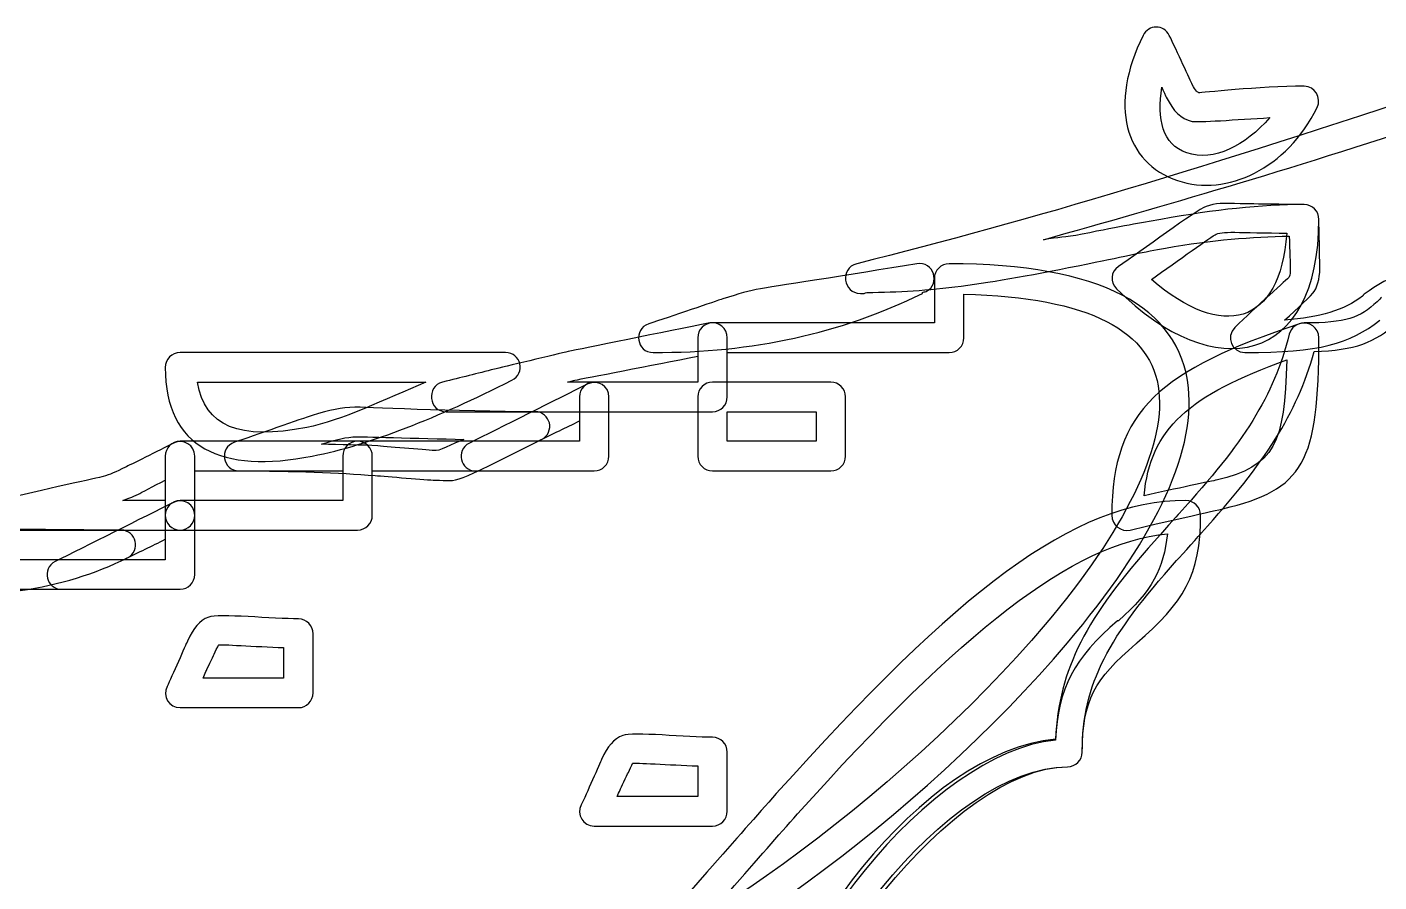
# Model space of a CAD drawing. Extents: x 25 to 279, y 7 to 272.
# Drawn here: x 255.15 to 267.24, y 165.79 to 173.43 of the extents above; entities that cross this region are included whole.
import ezdxf

# ---------------------------------------------------------------- set-up
doc = ezdxf.new("R2010")
doc.units = 0
doc.layers.get('0').update_dxf_attribs({"linetype": 'CONTINUOUS'})

msp = doc.modelspace()

# ---------------------------------------------------------------- linework, layer by layer
at = {"color": 7}
for points in [[(265.244792, 173.434375)], [(265.295063, 172.897006)], [(265.996208, 171.855077)], [(265.988271, 171.598696)], [(263.103254, 171.317708)], [(263.392708, 171.317708)], [(263.525, 171.044923)], [(261.251171, 170.788542)], [(266.525375, 170.78034)], [(256.513542, 170.523958)], [(261.14375, 170.490885)], [(266.411604, 170.457812)], [(256.670704, 170.259375)], [(261.276042, 170.259375)], [(260.159765, 170.242971)], [(258.076171, 170.036067)], [(260.085417, 169.912242)], [(261.408333, 169.994792)], [(261.408333, 169.994792)], [(256.455598, 169.713804)], [(256.513542, 169.730208)], [(258.09284, 169.771483)], [(256.645833, 169.465625)], [(256.38125, 169.383075)], [(256.455598, 169.184638)], [(265.509375, 169.201042)], [(256.38125, 168.853908)], [(265.345333, 168.903385)], [(256.769923, 168.159112)], [(256.860675, 167.911198)], [(260.47409, 167.100779)], [(260.564842, 166.852865)]]:
    msp.add_lwpolyline(points, close=True, dxfattribs=at)
msp.add_lwpolyline([(263.152996, 171.053125), (263.152996, 171.061327)], dxfattribs=at)
for points in [[(265.244792, 173.434375), (265.197167, 173.434375), (265.152188, 173.40871), (265.128375, 173.360027)], [(265.361208, 173.360027), (265.337396, 173.40871), (265.292417, 173.434375), (265.244792, 173.434375)], [(265.128375, 173.360027), (264.818812, 172.740637), (264.964333, 172.218879), (265.435292, 172.061717)], [(265.567583, 172.921612), (265.554354, 172.94516), (265.427354, 173.228), (265.361208, 173.360027)], [(265.625792, 172.847265), (265.615208, 172.849646), (265.599333, 172.859965), (265.567583, 172.921612)], [(267.848292, 172.897006), (265.713104, 172.184748), (264.127721, 171.708233), (262.565885, 171.317708)], [(265.517313, 172.309896), (265.300354, 172.382392), (265.250083, 172.611256), (265.295063, 172.897006)], [(265.295063, 172.897006), (265.305646, 172.872665), (265.332104, 172.812075), (265.33475, 172.80599)], [(265.33475, 172.80599), (265.400896, 172.680842), (265.46175, 172.614167), (265.567583, 172.590883)], [(266.567708, 172.905208), (266.168187, 172.905208), (265.639021, 172.844354), (265.625792, 172.847265)], [(266.684125, 172.714973), (266.726458, 172.803079), (266.665604, 172.905208), (266.567708, 172.905208)], [(265.435292, 172.061717), (265.879792, 171.913815), (266.411604, 172.168873), (266.684125, 172.714973)], [(264.2362, 171.53255), (265.326813, 171.841054), (266.369271, 172.137917), (267.782146, 172.607552)], [(266.260792, 172.624221), (266.041187, 172.372073), (265.760729, 172.228933), (265.517313, 172.309896)], [(265.567583, 172.590883), (265.612563, 172.581094), (265.967104, 172.606494), (266.260792, 172.624221)], [(265.691937, 171.830471), (265.596688, 171.796075), (265.104562, 171.425129), (264.906125, 171.292838)], [(266.567708, 171.846875), (266.176125, 171.846875), (265.776604, 171.801631), (265.287125, 171.714583)], [(265.996208, 171.855077), (265.848042, 171.859046), (265.771313, 171.85984), (265.691937, 171.830471)], [(266.567708, 171.846875), (266.446, 171.846875), (266.027958, 171.854283), (265.996208, 171.855077)], [(266.7, 171.714583), (266.7, 171.787608), (266.641792, 171.846875), (266.567708, 171.846875)], [(266.7, 171.714583), (266.7, 171.787608), (266.641792, 171.846875), (266.567708, 171.846875)], [(265.287125, 171.714583), (265.093979, 171.680187), (264.95375, 171.656904), (264.583333, 171.582292)], [(264.89025, 171.0944), (265.771313, 170.213073), (266.7, 170.422623), (266.7, 171.714583)], [(266.707938, 171.317708), (266.707938, 171.348135), (266.7, 171.63124), (266.7, 171.714583)], [(266.411604, 171.590494), (266.353396, 170.764729), (265.837458, 170.628998), (265.202458, 171.177215)], [(265.781896, 171.582292), (265.821583, 171.597108), (265.869208, 171.601871), (265.988271, 171.598696)], [(265.988271, 171.598696), (266.009438, 171.598167), (266.239625, 171.593933), (266.411604, 171.590494)], [(264.583333, 171.582292), (264.415058, 171.54816), (264.376694, 171.559273), (264.2362, 171.53255)], [(265.202458, 171.177215), (265.437938, 171.341785), (265.742208, 171.56721), (265.781896, 171.582292)], [(265.326813, 171.458202), (265.752792, 171.533873), (266.09675, 171.557685), (266.435417, 171.565888)], [(266.435417, 171.565888), (266.438063, 171.443385), (266.443354, 171.28199), (266.443354, 171.309506)], [(264.633604, 171.317708), (264.998729, 171.392056), (265.136313, 171.4246), (265.326813, 171.458202)], [(263.103254, 171.317708), (262.525669, 171.2214), (261.761023, 171.105248), (261.70599, 171.0944)], [(262.565885, 171.317708), (262.414544, 171.279873), (262.442854, 171.053125), (262.598958, 171.053125)], [(262.656902, 171.061327), (263.224169, 171.065296), (263.682956, 171.125356), (264.633604, 171.317708)], [(263.186069, 171.069529), (263.3218, 171.137527), (263.253008, 171.342579), (263.103254, 171.317708)], [(263.392708, 171.317708), (263.319683, 171.317708), (263.260417, 171.258442), (263.260417, 171.185417)], [(265.533187, 170.209633), (265.456458, 170.935915), (264.742083, 171.317708), (263.392708, 171.317708)], [(264.906125, 171.292838), (264.837333, 171.246535), (264.829396, 171.153402), (264.89025, 171.0944)], [(266.443354, 171.309506), (266.446, 171.240715), (266.443354, 171.215579), (266.435417, 171.201821)], [(266.657667, 171.069529), (266.697354, 171.136469), (266.710583, 171.203937), (266.707938, 171.317708)], [(267.999104, 171.301304), (267.570479, 171.2849), (267.335, 171.223252), (267.104813, 171.044923)], [(263.260417, 171.185417), (263.260417, 171.061327), (263.260417, 170.921892), (263.260417, 170.788542)], [(266.435417, 171.201821), (266.424833, 171.183035), (266.133792, 170.93221), (265.948583, 170.747267)], [(261.367058, 171.003383), (261.311231, 170.985127), (260.891867, 170.842252), (260.7056, 170.78034)], [(260.746875, 170.523958), (261.640638, 170.523958), (262.414279, 170.690381), (263.152996, 171.053125)], [(261.70599, 171.0944), (261.603331, 171.074292), (261.516019, 171.052596), (261.367058, 171.003383)], [(262.598958, 171.053125), (262.608483, 171.053125), (262.622771, 171.053125), (262.632031, 171.053125)], [(262.632031, 171.053125), (262.63944, 171.054977), (262.649494, 171.059475), (262.656902, 171.061327)], [(263.152996, 171.061327), (263.163315, 171.066354), (263.17575, 171.064502), (263.186069, 171.069529)], [(263.525, 171.044923), (264.654771, 171.020052), (265.213042, 170.711813), (265.268604, 170.176825)], [(263.525, 170.65625), (263.525, 170.777694), (263.525, 170.913954), (263.525, 171.044923)], [(266.393083, 170.813412), (266.504208, 170.914219), (266.639146, 171.038044), (266.657667, 171.069529)], [(267.088938, 171.028254), (266.924896, 170.90099), (266.710583, 170.8404), (266.393083, 170.813412)], [(267.104813, 171.044923), (267.094229, 171.036192), (267.099521, 171.036721), (267.088938, 171.028254)], [(267.260917, 171.020052), (267.250333, 171.009469), (267.242396, 170.998092), (267.221229, 170.978777)], [(267.221229, 170.978777), (267.065125, 170.833785), (266.946063, 170.788542), (266.567708, 170.788542)], [(261.251171, 170.788542), (260.877844, 170.713929), (260.096, 170.556238), (259.986198, 170.53216)], [(260.7056, 170.78034), (260.563254, 170.732715), (260.596856, 170.523958), (260.746875, 170.523958)], [(261.276042, 170.788542), (261.203017, 170.788542), (261.14375, 170.729275), (261.14375, 170.65625)], [(261.408333, 170.65625), (261.408333, 170.739858), (261.333192, 170.804946), (261.251171, 170.788542)], [(263.260417, 170.788542), (262.625681, 170.788542), (261.896225, 170.788542), (261.276042, 170.788542)], [(266.525375, 170.78034), (265.289771, 170.368383), (264.847917, 170.012783), (264.847917, 169.06875)], [(265.948583, 170.747267), (265.863917, 170.663923), (265.919479, 170.523958), (266.038542, 170.523958)], [(266.038542, 170.523958), (266.707938, 170.523958), (266.972521, 170.601481), (267.245042, 170.813412)], [(266.567708, 170.788542), (266.506854, 170.788542), (266.451292, 170.748325), (266.435417, 170.689323)], [(266.7, 170.65625), (266.7, 170.746473), (266.612687, 170.808915), (266.525375, 170.78034)], [(266.657667, 170.53216), (267.020146, 170.544067), (267.208, 170.614446), (267.393208, 170.788542)], [(261.14375, 170.65625), (261.14375, 170.53216), (261.14375, 170.392725), (261.14375, 170.259375)], [(261.408333, 170.127083), (261.408333, 170.292448), (261.408333, 170.490885), (261.408333, 170.65625)], [(263.392708, 170.523958), (263.465733, 170.523958), (263.525, 170.583225), (263.525, 170.65625)], [(266.435417, 170.689323), (266.295187, 170.127877), (266.030604, 169.725975), (265.451167, 169.085154)], [(265.840104, 169.126694), (266.565063, 169.299467), (266.7, 169.534417), (266.7, 170.65625)], [(256.513542, 170.523958), (256.440517, 170.523958), (256.38125, 170.464692), (256.38125, 170.391667)], [(259.423958, 170.523958), (258.514585, 170.523958), (257.422915, 170.523958), (256.513542, 170.523958)], [(259.986198, 170.53216), (259.892271, 170.511523), (259.382154, 170.38955), (259.32474, 170.375262)], [(259.481902, 170.275779), (259.606785, 170.338221), (259.563658, 170.523958), (259.423958, 170.523958)], [(261.408333, 170.259375), (261.408333, 170.348275), (261.408333, 170.435058), (261.408333, 170.523958)], [(261.408333, 170.523958), (262.043069, 170.523958), (262.772525, 170.523958), (263.392708, 170.523958)], [(265.649604, 168.911587), (266.22375, 169.545529), (266.498917, 169.969392), (266.657667, 170.53216)], [(256.38125, 170.391667), (256.38125, 169.667502), (256.888721, 169.43996), (257.695965, 169.597917)], [(260.044142, 170.275779), (260.13701, 170.296417), (260.741583, 170.411246), (261.14375, 170.490885)], [(261.14375, 170.490885), (261.14375, 170.412304), (261.14375, 170.337162), (261.14375, 170.259375)], [(265.136313, 169.242317), (265.191875, 169.844773), (265.538479, 170.145075), (266.411604, 170.457812)], [(266.411604, 170.457812), (266.393083, 169.707719), (266.308417, 169.508223), (265.781896, 169.383075)], [(256.670704, 170.259375), (257.321844, 170.259375), (258.027488, 170.259375), (258.712758, 170.259375)], [(257.646223, 169.854298), (257.048, 169.737088), (256.731823, 169.861971), (256.670704, 170.259375)], [(258.712758, 170.259375), (258.346575, 170.105123), (257.955785, 169.914887), (257.646223, 169.854298)], [(257.695965, 169.597917), (258.225131, 169.701633), (258.811183, 169.940552), (259.481902, 170.275779)], [(258.861719, 170.259375), (258.710377, 170.22154), (258.738687, 169.994792), (258.894792, 169.994792)], [(259.32474, 170.375262), (259.173662, 170.336898), (259.026819, 170.30065), (258.861719, 170.259375)], [(259.977996, 170.259375), (259.988315, 170.261756), (260.038585, 170.274721), (260.044142, 170.275779)], [(261.14375, 170.259375), (260.771746, 170.259375), (260.37831, 170.259375), (259.977996, 170.259375)], [(260.217708, 170.259375), (260.144683, 170.259375), (260.085417, 170.200108), (260.085417, 170.127083)], [(260.35, 170.127083), (260.35, 170.225508), (260.247871, 170.286892), (260.159765, 170.242971)], [(261.14375, 170.259375), (260.841596, 170.259375), (260.507162, 170.259375), (260.217708, 170.259375)], [(261.276042, 170.259375), (261.203017, 170.259375), (261.14375, 170.200108), (261.14375, 170.127083)], [(262.334375, 170.259375), (262.003646, 170.259375), (261.606771, 170.259375), (261.276042, 170.259375)], [(262.334375, 170.259375), (262.044921, 170.259375), (261.710488, 170.259375), (261.408333, 170.259375)], [(262.466667, 170.127083), (262.466667, 170.200108), (262.4074, 170.259375), (262.334375, 170.259375)], [(262.466667, 170.127083), (262.466667, 170.200108), (262.4074, 170.259375), (262.334375, 170.259375)], [(260.159765, 170.242971), (259.895181, 170.110415), (259.366015, 169.846096), (259.101431, 169.713804)], [(265.268604, 170.176825), (265.324167, 169.665915), (264.959042, 168.930108), (264.252604, 168.092967)], [(264.451042, 167.927867), (265.199813, 168.815808), (265.599333, 169.606383), (265.533187, 170.209633)], [(258.076171, 170.036067), (257.954198, 170.031304), (257.856302, 170.012519), (257.695965, 169.961719)], [(259.688542, 169.994792), (258.997185, 169.994792), (258.10554, 170.03739), (258.076171, 170.036067)], [(260.085417, 170.127083), (260.085417, 170.002994), (260.085417, 169.863558), (260.085417, 169.730208)], [(260.35, 169.597917), (260.35, 169.763281), (260.35, 169.961719), (260.35, 170.127083)], [(261.14375, 170.127083), (261.14375, 169.961719), (261.14375, 169.763281), (261.14375, 169.597917)], [(261.276042, 169.994792), (261.349067, 169.994792), (261.408333, 170.054058), (261.408333, 170.127083)], [(262.466667, 169.597917), (262.466667, 169.763281), (262.466667, 169.961719), (262.466667, 170.127083)], [(262.466667, 169.597917), (262.466667, 169.763281), (262.466667, 169.961719), (262.466667, 170.127083)], [(257.695965, 169.961719), (257.617648, 169.936848), (257.164152, 169.776246), (257.001433, 169.722006)], [(258.894792, 169.994792), (259.639065, 169.994792), (260.531769, 169.994792), (261.276042, 169.994792)], [(259.746485, 169.746612), (259.871369, 169.809054), (259.828242, 169.994792), (259.688542, 169.994792)], [(259.713413, 169.730208), (259.852054, 169.799529), (259.965296, 169.852181), (260.085417, 169.912242)], [(260.085417, 169.912242), (260.085417, 169.8498), (260.085417, 169.791327), (260.085417, 169.730208)], [(260.35, 169.597917), (260.35, 169.722006), (260.35, 169.861442), (260.35, 169.994792)], [(260.35, 169.994792), (260.609027, 169.994792), (260.884723, 169.994792), (261.14375, 169.994792)], [(261.14375, 169.994792), (261.14375, 169.861442), (261.14375, 169.722006), (261.14375, 169.597917)], [(261.408333, 169.994792), (261.66736, 169.994792), (261.943056, 169.994792), (262.202083, 169.994792)], [(261.408333, 169.730208), (261.408333, 169.819108), (261.408333, 169.905892), (261.408333, 169.994792)], [(261.408333, 169.994792), (261.66736, 169.994792), (261.943056, 169.994792), (262.202083, 169.994792)], [(261.408333, 169.730208), (261.408333, 169.819108), (261.408333, 169.905892), (261.408333, 169.994792)], [(262.202083, 169.994792), (262.202083, 169.905892), (262.202083, 169.819108), (262.202083, 169.730208)], [(262.202083, 169.994792), (262.202083, 169.905892), (262.202083, 169.819108), (262.202083, 169.730208)], [(258.09284, 169.771483), (258.1021, 169.772013), (258.643702, 169.758519), (259.051954, 169.746612)], [(256.455598, 169.713804), (256.32754, 169.64951), (256.056077, 169.513779), (256.02565, 169.498698)], [(256.513542, 169.730208), (256.440517, 169.730208), (256.38125, 169.670942), (256.38125, 169.597917)], [(256.645833, 169.597917), (256.645833, 169.696342), (256.543704, 169.757725), (256.455598, 169.713804)], [(258.101042, 169.730208), (257.604948, 169.730208), (257.009635, 169.730208), (256.513542, 169.730208)], [(257.001433, 169.722006), (256.859087, 169.674381), (256.89269, 169.465625), (257.042708, 169.465625)], [(257.778515, 169.705337), (257.918215, 169.749523), (257.997325, 169.767779), (258.09284, 169.771483)], [(258.283075, 169.688933), (258.145492, 169.699517), (257.937794, 169.698723), (257.778515, 169.705337)], [(258.101042, 169.730208), (258.028017, 169.730208), (257.96875, 169.670942), (257.96875, 169.597917)], [(260.085417, 169.730208), (259.450681, 169.730208), (258.721225, 169.730208), (258.101042, 169.730208)], [(258.233333, 169.597917), (258.233333, 169.670942), (258.174067, 169.730208), (258.101042, 169.730208)], [(258.803775, 169.647658), (258.743715, 169.649246), (258.390231, 169.680467), (258.283075, 169.688933)], [(258.795573, 169.383075), (259.023115, 169.37646), (258.920456, 169.333863), (259.746485, 169.746612)], [(259.051954, 169.746612), (259.019146, 169.74185), (258.851665, 169.646071), (258.803775, 169.647658)], [(259.101431, 169.713804), (258.976548, 169.651363), (259.019675, 169.465625), (259.159375, 169.465625)], [(260.085417, 169.730208), (259.963973, 169.730208), (259.841206, 169.730208), (259.713413, 169.730208)], [(262.202083, 169.730208), (261.943056, 169.730208), (261.66736, 169.730208), (261.408333, 169.730208)], [(262.202083, 169.730208), (261.943056, 169.730208), (261.66736, 169.730208), (261.408333, 169.730208)], [(256.38125, 169.597917), (256.38125, 169.432552), (256.38125, 169.234115), (256.38125, 169.06875)], [(256.645833, 169.06875), (256.645833, 169.234115), (256.645833, 169.432552), (256.645833, 169.597917)], [(257.96875, 169.597917), (257.96875, 169.473827), (257.96875, 169.334392), (257.96875, 169.201042)], [(258.233333, 169.06875), (258.233333, 169.234115), (258.233333, 169.432552), (258.233333, 169.597917)], [(260.217708, 169.465625), (260.290733, 169.465625), (260.35, 169.524892), (260.35, 169.597917)], [(260.217708, 169.465625), (260.290733, 169.465625), (260.35, 169.524892), (260.35, 169.597917)], [(261.14375, 169.597917), (261.14375, 169.524892), (261.203017, 169.465625), (261.276042, 169.465625)], [(261.14375, 169.597917), (261.14375, 169.524892), (261.203017, 169.465625), (261.276042, 169.465625)], [(262.334375, 169.465625), (262.4074, 169.465625), (262.466667, 169.524892), (262.466667, 169.597917)], [(262.334375, 169.465625), (262.4074, 169.465625), (262.466667, 169.524892), (262.466667, 169.597917)], [(255.827213, 169.415883), (255.793346, 169.405829), (255.280054, 169.297879), (254.892969, 169.201042)], [(256.02565, 169.498698), (255.93675, 169.454513), (255.883304, 169.432817), (255.827213, 169.415883)], [(256.645833, 169.465625), (257.071813, 169.465625), (257.542771, 169.465625), (257.96875, 169.465625)], [(256.645833, 169.201042), (256.645833, 169.289942), (256.645833, 169.376725), (256.645833, 169.465625)], [(257.042708, 169.465625), (257.544358, 169.465625), (257.926946, 169.44975), (258.258204, 169.42435)], [(257.96875, 169.465625), (257.96875, 169.376725), (257.96875, 169.289942), (257.96875, 169.201042)], [(258.233333, 169.06875), (258.233333, 169.19284), (258.233333, 169.332275), (258.233333, 169.465625)], [(258.233333, 169.465625), (258.868069, 169.465625), (259.597525, 169.465625), (260.217708, 169.465625)], [(258.258204, 169.42435), (258.357158, 169.416677), (258.724665, 169.384927), (258.795573, 169.383075)], [(259.159375, 169.465625), (259.490104, 169.465625), (259.886979, 169.465625), (260.217708, 169.465625)], [(261.276042, 169.465625), (261.606771, 169.465625), (262.003646, 169.465625), (262.334375, 169.465625)], [(261.276042, 169.465625), (261.606771, 169.465625), (262.003646, 169.465625), (262.334375, 169.465625)], [(256.141538, 169.258985), (256.159265, 169.267717), (256.280444, 169.331746), (256.38125, 169.383075)], [(256.38125, 169.383075), (256.38125, 169.320633), (256.38125, 169.26216), (256.38125, 169.201042)], [(265.781896, 169.383075), (265.763375, 169.378577), (265.400896, 169.303171), (265.136313, 169.242317)], [(256.455598, 169.184638), (256.191015, 169.052081), (255.661848, 168.787762), (255.397265, 168.655471)], [(256.000779, 169.201042), (256.042583, 169.217446), (256.082006, 169.229352), (256.141538, 169.258985)], [(256.38125, 169.201042), (256.258748, 169.201042), (256.13016, 169.201042), (256.000779, 169.201042)], [(256.513542, 169.201042), (256.440517, 169.201042), (256.38125, 169.141775), (256.38125, 169.06875)], [(256.645833, 169.06875), (256.645833, 169.167175), (256.543704, 169.228558), (256.455598, 169.184638)], [(257.96875, 169.201042), (257.500173, 169.201042), (256.96836, 169.201042), (256.513542, 169.201042)], [(257.96875, 169.201042), (257.542771, 169.201042), (257.071813, 169.201042), (256.645833, 169.201042)], [(265.509375, 169.201042), (264.503429, 169.201042), (263.461765, 168.381362), (261.846483, 166.580079)], [(265.641667, 169.06875), (265.641667, 169.141775), (265.583458, 169.201042), (265.509375, 169.201042)], [(256.38125, 169.06875), (256.38125, 168.94466), (256.38125, 168.805225), (256.38125, 168.671875)], [(256.38125, 169.06875), (256.38125, 168.995725), (256.440517, 168.936458), (256.513542, 168.936458)], [(256.513542, 168.936458), (256.586567, 168.936458), (256.645833, 168.995725), (256.645833, 169.06875)], [(256.645833, 168.539583), (256.645833, 168.704948), (256.645833, 168.903385), (256.645833, 169.06875)], [(258.101042, 168.936458), (258.174067, 168.936458), (258.233333, 168.995725), (258.233333, 169.06875)], [(258.101042, 168.936458), (258.174067, 168.936458), (258.233333, 168.995725), (258.233333, 169.06875)], [(264.847917, 169.06875), (264.847917, 168.98276), (264.929937, 168.915556), (265.011958, 168.936458)], [(265.011958, 168.936458), (265.236854, 168.992021), (265.813646, 169.120079), (265.840104, 169.126694)], [(265.070167, 167.927867), (265.488208, 168.286377), (265.641667, 168.53244), (265.641667, 169.06875)], [(265.451167, 169.085154), (265.445875, 169.079598), (265.276542, 168.891215), (265.228917, 168.83724)], [(255.984375, 168.936458), (255.137973, 168.936458), (253.959254, 168.966092), (253.851304, 168.961329)], [(254.926042, 168.936458), (255.422135, 168.936458), (256.017448, 168.936458), (256.513542, 168.936458)], [(256.042319, 168.688279), (256.167202, 168.750721), (256.124075, 168.936458), (255.984375, 168.936458)], [(256.513542, 168.936458), (257.009635, 168.936458), (257.604948, 168.936458), (258.101042, 168.936458)], [(256.645833, 168.539583), (256.645833, 168.663673), (256.645833, 168.803108), (256.645833, 168.936458)], [(256.645833, 168.936458), (257.11441, 168.936458), (257.646223, 168.936458), (258.101042, 168.936458)], [(256.009246, 168.671875), (256.147888, 168.741196), (256.261129, 168.793848), (256.38125, 168.853908)], [(256.38125, 168.853908), (256.38125, 168.791467), (256.38125, 168.732994), (256.38125, 168.671875)], [(262.036719, 166.398046), (263.505685, 168.036346), (264.484908, 168.815015), (265.345333, 168.903385)], [(265.228917, 168.83724), (264.623021, 168.162287), (264.374577, 167.695033), (264.343621, 167.067971)], [(265.345333, 168.903385), (265.310938, 168.591442), (265.210396, 168.389565), (264.906125, 168.126304)], [(265.427354, 168.663673), (265.474979, 168.717119), (265.644312, 168.905502), (265.649604, 168.911587)], [(253.834635, 168.341146), (254.79719, 168.310719), (255.46394, 168.399354), (256.042319, 168.688279)], [(256.38125, 168.671875), (255.746515, 168.671875), (255.017058, 168.671875), (254.396875, 168.671875)], [(255.397265, 168.655471), (255.272381, 168.593029), (255.315508, 168.407292), (255.455208, 168.407292)], [(256.38125, 168.671875), (256.259806, 168.671875), (256.13704, 168.671875), (256.009246, 168.671875)], [(264.583333, 166.952083), (264.583333, 167.563535), (264.821458, 167.988721), (265.427354, 168.663673)], [(256.513542, 168.407292), (256.586567, 168.407292), (256.645833, 168.466558), (256.645833, 168.539583)], [(256.513542, 168.407292), (256.586567, 168.407292), (256.645833, 168.466558), (256.645833, 168.539583)], [(254.529167, 168.407292), (255.163902, 168.407292), (255.893358, 168.407292), (256.513542, 168.407292)], [(255.455208, 168.407292), (255.785938, 168.407292), (256.182813, 168.407292), (256.513542, 168.407292)], [(256.769923, 168.159112), (256.684727, 168.125775), (256.636308, 168.066244), (256.579687, 167.944271)], [(257.571875, 168.142708), (257.360208, 168.142708), (256.850885, 168.191127), (256.769923, 168.159112)], [(257.704167, 168.010417), (257.704167, 168.083442), (257.6449, 168.142708), (257.571875, 168.142708)], [(264.252604, 168.092967), (262.953765, 166.553092), (260.74026, 164.967708), (259.953125, 164.967708)], [(264.898188, 168.126304), (264.511631, 167.793458), (264.367698, 167.524906), (264.343621, 167.059504)], [(264.906125, 168.126304), (264.900833, 168.1226), (264.900833, 168.129744), (264.898188, 168.126304)], [(257.704167, 167.48125), (257.704167, 167.646615), (257.704167, 167.845052), (257.704167, 168.010417)], [(256.579687, 167.944271), (256.566458, 167.915431), (256.438929, 167.621479), (256.397654, 167.539194)], [(256.8194, 167.828383), (256.849033, 167.892413), (256.858823, 167.910404), (256.860675, 167.911198)], [(256.860675, 167.911198), (256.871258, 167.915431), (257.186377, 167.895323), (257.439583, 167.886327)], [(257.439583, 167.886327), (257.439583, 167.795046), (257.439583, 167.705087), (257.439583, 167.613542)], [(260.069012, 164.736198), (261.012781, 164.836475), (263.149292, 166.384287), (264.451042, 167.927867)], [(264.583333, 166.952083), (264.583333, 167.415898), (264.694458, 167.602165), (265.062229, 167.9194)], [(265.062229, 167.9194), (265.067521, 167.923104), (265.067521, 167.924162), (265.070167, 167.927867)], [(256.745052, 167.671485), (256.750873, 167.684715), (256.807229, 167.802454), (256.8194, 167.828383)], [(256.720181, 167.613542), (256.728912, 167.632327), (256.736321, 167.652171), (256.745052, 167.671485)], [(257.439583, 167.613542), (257.204898, 167.613542), (256.9591, 167.613542), (256.720181, 167.613542)], [(256.397654, 167.539194), (256.353733, 167.451087), (256.415117, 167.348958), (256.513542, 167.348958)], [(257.571875, 167.348958), (257.6449, 167.348958), (257.704167, 167.408225), (257.704167, 167.48125)], [(256.513542, 167.348958), (256.844271, 167.348958), (257.241146, 167.348958), (257.571875, 167.348958)], [(261.276042, 167.084375), (261.064375, 167.084375), (260.555052, 167.132794), (260.47409, 167.100779)], [(260.47409, 167.100779), (260.388894, 167.067442), (260.340475, 167.00791), (260.283854, 166.885938)], [(261.408333, 166.952083), (261.408333, 167.025108), (261.349067, 167.084375), (261.276042, 167.084375)], [(264.343621, 167.067971), (263.173104, 166.963725), (261.79489, 165.181756), (261.70599, 163.909375)], [(264.343621, 167.059504), (263.224698, 166.947056), (261.799652, 165.125135), (261.70599, 163.909375)], [(260.283854, 166.885938), (260.270625, 166.857098), (260.143096, 166.563146), (260.101821, 166.48086)], [(261.408333, 166.422917), (261.408333, 166.588281), (261.408333, 166.786719), (261.408333, 166.952083)], [(264.451042, 166.819792), (264.524067, 166.819792), (264.583333, 166.879058), (264.583333, 166.952083)], [(264.451042, 166.819792), (264.524067, 166.819792), (264.583333, 166.879058), (264.583333, 166.952083)], [(260.449219, 166.613152), (260.45504, 166.626381), (260.511396, 166.744121), (260.523567, 166.77005)], [(260.523567, 166.77005), (260.5532, 166.834079), (260.56299, 166.852071), (260.564842, 166.852865)], [(260.564842, 166.852865), (260.575425, 166.857098), (260.890544, 166.83699), (261.14375, 166.827994)], [(261.14375, 166.827994), (261.14375, 166.736713), (261.14375, 166.646754), (261.14375, 166.555208)], [(261.9375, 163.777083), (261.9375, 164.956596), (263.386358, 166.819792), (264.451042, 166.819792)], [(261.9375, 163.777083), (261.9375, 164.889921), (263.446154, 166.819792), (264.451042, 166.819792)], [(260.424348, 166.555208), (260.433079, 166.573994), (260.440488, 166.593838), (260.449219, 166.613152)], [(261.14375, 166.555208), (260.909065, 166.555208), (260.663267, 166.555208), (260.424348, 166.555208)], [(261.846483, 166.580079), (261.66789, 166.380583), (261.492735, 166.181352), (261.2263, 165.877346)], [(260.101821, 166.48086), (260.0579, 166.392754), (260.119283, 166.290625), (260.217708, 166.290625)], [(261.276042, 166.290625), (261.349067, 166.290625), (261.408333, 166.349892), (261.408333, 166.422917)], [(261.424737, 165.703515), (261.690379, 166.006992), (261.858919, 166.199873), (262.036719, 166.398046)], [(260.217708, 166.290625), (260.548437, 166.290625), (260.945312, 166.290625), (261.276042, 166.290625)], [(261.2263, 165.877346), (259.478727, 163.881065), (258.835525, 163.230719), (258.043098, 162.834637)]]:
    msp.add_open_spline(points, degree=3, dxfattribs=at)

doc.saveas('drawing.dxf')
